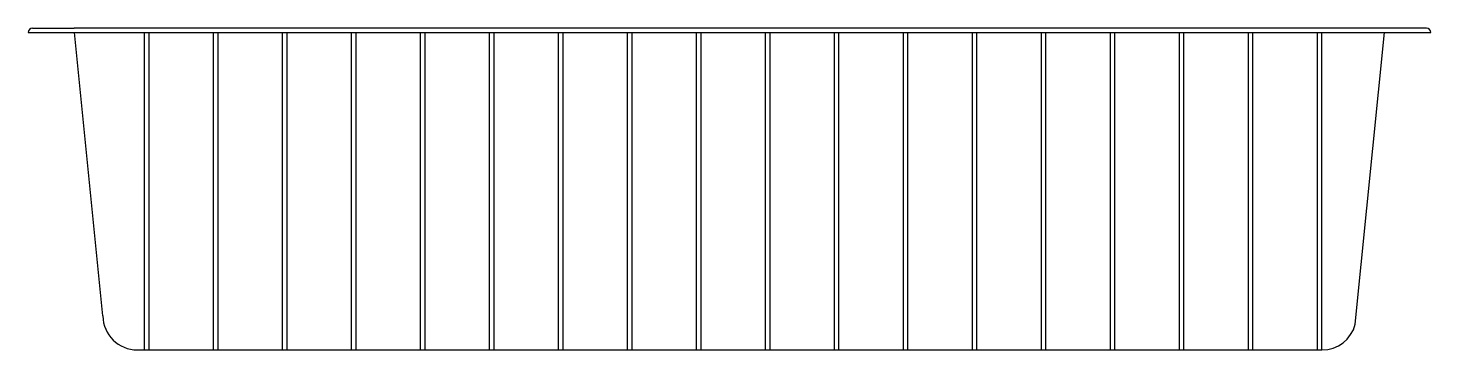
# Model space of a CAD drawing. Extents: x -1196.01 to -1189.91, y 276.62 to 278.02.
import ezdxf

# ---------------------------------------------------------------- set-up
doc = ezdxf.new("R2010")
doc.units = 0
doc.header["$LTSCALE"] = 10
doc.header["$MEASUREMENT"] = 0
doc.layers.add('Piscinas_Fibratec', color=4, linetype='CONTINUOUS')

msp = doc.modelspace()

# ---------------------------------------------------------------- linework, layer by layer
at = {"layer": 'Piscinas_Fibratec', "color": 2}
for p, q in [((-1196.0137, 278.0038), (-1189.9137, 278.0038)), ((-1195.9937, 278.0238), (-1195.8137, 278.0238)), ((-1195.8137, 278.0238), (-1195.8137, 278.0238)), ((-1190.1137, 278.0238), (-1195.8137, 278.0238)), ((-1189.9337, 278.0238), (-1190.1137, 278.0238))]:
    msp.add_line(p, q, dxfattribs=at)
at = {"layer": 'Piscinas_Fibratec'}
for p, q in [((-1195.6885, 276.7716), (-1195.8117, 278.0038)), ((-1190.2425, 276.7356), (-1190.1157, 278.0038)), ((-1195.5385, 276.6238), (-1190.3876, 276.6238))]:
    msp.add_line(p, q, dxfattribs=at)
at = {"layer": 'Piscinas_Fibratec', "color": 1}
for p, q in [((-1195.5076, 276.6238), (-1195.5076, 278.0038)), ((-1195.4876, 276.6238), (-1195.4876, 278.0038)), ((-1195.2076, 276.6238), (-1195.2076, 278.0038)), ((-1195.1876, 276.6238), (-1195.1876, 278.0038)), ((-1194.9076, 276.6238), (-1194.9076, 278.0038)), ((-1194.8876, 276.6238), (-1194.8876, 278.0038)), ((-1194.6076, 276.6238), (-1194.6076, 278.0038)), ((-1194.5876, 276.6238), (-1194.5876, 278.0038)), ((-1194.3076, 276.6238), (-1194.3076, 278.0038)), ((-1194.2876, 276.6238), (-1194.2876, 278.0038)), ((-1194.0076, 276.6238), (-1194.0076, 278.0038)), ((-1193.9876, 276.6238), (-1193.9876, 278.0038)), ((-1193.7076, 276.6238), (-1193.7076, 278.0038)), ((-1193.6876, 276.6238), (-1193.6876, 278.0038)), ((-1193.4076, 276.6238), (-1193.4076, 278.0038)), ((-1193.3876, 276.6238), (-1193.3876, 278.0038)), ((-1193.1076, 276.6238), (-1193.1076, 278.0038)), ((-1193.0876, 276.6238), (-1193.0876, 278.0038)), ((-1192.8076, 276.6238), (-1192.8076, 278.0038)), ((-1192.7876, 276.6238), (-1192.7876, 278.0038)), ((-1192.5076, 276.6238), (-1192.5076, 278.0038)), ((-1192.4876, 276.6238), (-1192.4876, 278.0038)), ((-1192.2076, 276.6238), (-1192.2076, 278.0038)), ((-1192.1876, 276.6238), (-1192.1876, 278.0038)), ((-1191.9076, 276.6238), (-1191.9076, 278.0038)), ((-1191.8876, 276.6238), (-1191.8876, 278.0038)), ((-1191.6076, 276.6238), (-1191.6076, 278.0038)), ((-1191.5876, 276.6238), (-1191.5876, 278.0038)), ((-1191.3076, 276.6238), (-1191.3076, 278.0038)), ((-1191.2876, 276.6238), (-1191.2876, 278.0038)), ((-1191.0076, 276.6238), (-1191.0076, 278.0038)), ((-1190.9876, 276.6238), (-1190.9876, 278.0038)), ((-1190.7076, 276.6238), (-1190.7076, 278.0038)), ((-1190.6876, 276.6238), (-1190.6876, 278.0038)), ((-1190.4076, 276.6238), (-1190.4076, 278.0038)), ((-1190.3876, 276.6238), (-1190.3876, 278.0038))]:
    msp.add_line(p, q, dxfattribs=at)
at = {"layer": 'Piscinas_Fibratec', "color": 2}
for centre, start, end in [((-1195.9937, 278.0038), 90, 180), ((-1189.9337, 278.0038), 0, 90)]:
    msp.add_arc(centre, 0.02, start, end, dxfattribs=at)
at = {"layer": 'Piscinas_Fibratec'}
for centre, start, end in [((-1195.5385, 276.7738), 180.82673, 270), ((-1190.3876, 276.7738), 270, 345.26715)]:
    msp.add_arc(centre, 0.15, start, end, dxfattribs=at)

doc.saveas('drawing.dxf')
